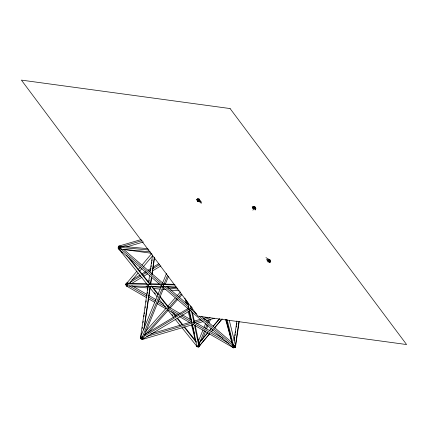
<?xml version="1.0" encoding="UTF-8"?>
<svg xmlns="http://www.w3.org/2000/svg" width="428" height="428" viewBox="0 0 428 428"><rect width="100%" height="100%" fill="white"/><g stroke="black" fill="none" stroke-linecap="round" stroke-linejoin="round"><path stroke-width="0.64" d="M141.738 338.537L140.694 338.441L140.523 337.606L148.222 284.706M148.511 282.726L149.57 275.45M150.051 272.144L152.555 254.949M140.694 338.441L140.983 336.456M141.272 334.471L141.465 333.15M142.139 328.522L142.331 327.201M143.006 322.568L143.198 321.246M143.872 316.618L144.065 315.297M144.257 313.975L144.45 312.649M145.124 308.021L145.317 306.699M145.991 302.072L146.183 300.75M146.858 296.123L147.05 294.796M147.243 293.474L147.435 292.153M147.724 290.168L147.917 288.846M148.109 287.525L148.302 286.204M148.874 282.234L149.163 280.249M150.704 269.672L150.897 268.345M151.089 267.024L151.282 265.702M151.571 263.718L151.763 262.396M151.956 261.075L152.149 259.753M149.447 284.556L149.639 283.234M142.797 336.478L142.604 337.799L140.523 337.606M143.76 329.865L150.11 286.22M150.399 284.235L151.459 276.964M151.844 274.316L154.347 257.126M144.418 327.388L150.383 286.391M150.672 284.406L151.731 277.135M152.117 274.487L154.615 257.298M197.024 200.267L197.212 198.977L199.293 199.17L199.566 200.47M199.293 199.17L199.009 201.096L197.971 201M192.311 324.526L196.928 346.685L199.009 346.873L199.293 344.947L195.221 325.398M233.426 344.765L233.233 346.086L235.314 346.273L235.486 347.108L233.404 346.915M233.998 340.795L236.887 320.957M253.248 208.543L253.44 207.222L255.521 207.414L255.505 209.565M234.56 338.981L234.753 337.66M235.042 335.675L235.234 334.354M235.427 333.032L235.619 331.711M236.293 327.078L236.486 325.756M236.679 324.435L236.871 323.113M235.314 346.273L238.872 321.808M255.142 210.057L255.521 207.414M235.486 347.108L239.241 321.321M150.281 251.857L119.086 249.005L119.086 247.282L119.412 246.079L147.954 248.689M269.089 262.145L269.415 259.796L266.762 259.55M118.112 248.069L118.893 246.154L120.386 247.015L119.605 248.93L118.112 248.069L119.433 248.251M166.487 273.492L140.272 337.601L141.764 338.462L143.032 338.634M163.33 285.107L163.833 283.871M141.764 338.462L167.471 275.589M197.72 201.615L198.223 200.384L199.491 200.555L198.988 201.786M144.29 335.552L163.951 287.472M165.213 284.39L168.488 276.376M198.496 340.982L203.032 329.886M204.038 327.42L205.552 323.723M206.558 321.257L207.066 320.026M198.613 344.583L199.116 343.347M204.525 330.748L198.223 346.161L199.491 346.332L200.245 344.481M205.531 328.281L207.045 324.585M207.799 322.733L209.062 319.652M254.179 209.308L254.681 208.078L255.949 208.249L255.446 209.485M202.011 340.169L205.542 331.54M206.547 329.073L208.061 325.371M209.067 322.905L210.581 319.208M234.346 346.643L233.388 347.729L118.278 248.668L120.22 246.41M127.287 285.824L125.688 284.449L136.933 271.138M138.121 269.677L140.363 267.067M141.978 265.093L151.833 253.376M129.005 283.785L138.105 273.027M139.715 271.052L141.962 268.442M143.145 266.976L152.577 255.773M198.116 344.139L207.976 332.428M209.688 330.389L211.405 328.351M213.117 326.313L219.548 318.673M198.646 343.566L207.65 332.866M209.362 330.833L211.074 328.795M213.219 326.248L219.216 319.117M198.539 345.305L199.394 344.289M196.832 345.669L198.431 347.044L209.576 333.803M211.288 331.764L213 329.726M214.289 328.196L222.004 319.031M198.431 347.044L209.672 333.733M211.389 331.695L213.101 329.662M214.819 327.623L222.1 318.962M233.388 347.729L235.33 345.466M118.278 248.668L119.235 247.587M125.688 284.449L126.645 283.363M252.306 208.099L253.627 206.596L255.511 207.147L255.511 208.869M145.574 331.475L166.348 307.935M167.674 306.432L175.186 297.92M176.957 295.914L180.493 291.907M252.857 210.153L255.511 207.147M168.172 308.069L169.055 307.069M145.242 334.53L177.064 298.471M178.39 296.968L181.044 293.966M148.339 332.743L168.669 309.706M169.996 308.208L177.952 299.193M179.273 297.69L181.927 294.683M148.987 286.632L118.529 248.673L118.198 247.475L119.968 246.405L121.135 248.647M197.501 199.705L198.833 198.902L201.337 202.021M118.529 248.673L120.3 247.609M197.832 200.909L199.159 200.106L198.833 198.902M127.972 282.277L126.255 283.309L126.586 284.513L128.876 283.133M131.979 279.864L139.988 275.038M141.705 274.006L145.713 271.593M147.997 270.212L150.859 268.49M153.149 267.109L158.874 263.664M252.713 207.141L253.858 206.451L254.189 207.655L255.281 209.019M130.021 282.448L140.892 275.9M142.61 274.862L146.611 272.449M148.901 271.074L150.619 270.036M152.336 269.003L159.772 264.525M253.044 208.34L254.189 207.655M128.111 283.903L129.256 283.218M131.685 283.464L141.984 277.264M143.701 276.226L147.708 273.813M152.855 270.715L160.869 265.89M143.803 335.113L188.432 308.23M267.398 260.663L268.538 259.973L269.635 261.337L269.966 262.541L268.87 261.176L268.538 259.973M192.718 309.07L142.364 339.404L141.267 338.04L192.193 307.363M267.725 261.866L268.87 261.176M198.833 344.679L199.159 345.883L197.388 346.948L181.948 327.709M266.772 259.828L268.506 260.829L269.998 259.967L269.998 261.69M231.88 345.166L233.613 346.166L234.608 345.594M192.621 324.221L233.613 347.889L235.106 347.028M197.388 200.122L199.459 199.769L200.261 203.011M199.459 199.769L197.576 200.325L197.897 201.62M118.77 246.137L119.728 247.224L119.728 248.946L118.77 247.86L118.77 246.137L141.219 239.536M252.167 206.895L254.093 206.328L255.051 207.414L255.051 209.137M119.728 247.224L142.176 240.622M252.483 208.169L255.051 207.414M126.784 246.87L143.455 241.964M269.191 262.369L270.442 262L269.94 259.962L268.062 260.518L268.313 261.535M150.795 333.888L191.84 321.813M193.761 321.246L200.818 319.17M203.38 318.416L207.232 317.282M141.491 337.077L142.128 337.799L144.054 337.232M146.622 336.478L201.775 320.256M204.338 319.502L210.111 317.801M141.17 338.436L142.128 339.522L193.435 324.429M196.645 323.488L203.059 321.599M206.264 320.658L214.599 318.202M197.533 337.767L199.459 345.546L196.762 346.081M233.014 346.862L235.705 346.327L229.29 320.39M233.319 345.829L235.4 345.642L235.4 347.365L233.319 347.552L232.966 344.545M127.656 283.299L146.986 283.716M149.65 283.775L159.649 283.989M162.982 284.064L174.308 284.31M160.436 284.599L125.779 283.855L126.281 285.888L176.266 286.969M161.768 284.631L175.1 284.92M198.64 345.53L199.459 345.546M119.086 247.282L148.949 250.011M267.099 260.818L269.089 261M127.795 283.192L129.786 283.373M166.957 286.776L176.914 287.686M146.05 286.097L148.045 286.279M152.026 286.642L161.319 287.493M167.953 288.098L177.909 289.007M133.44 286.664L148.045 288.001M153.352 288.483L159.992 289.093M162.645 289.333L165.962 289.638M170.612 290.061L179.236 290.853M124.238 249.561L151.378 253.264M253.189 207.216L254.681 208.078M199.491 200.555L197.998 199.694L196.73 199.523L198.223 200.384M265.959 257.635L269.998 259.967M127.715 283.304L128.871 283.973M131.754 285.637L146.767 294.304M148.5 295.304L156.006 299.637M158.312 300.97L163.512 303.971M167.551 306.304L180.252 313.638M181.986 314.639L191.803 320.305M194.114 321.637L222.977 338.307M127.378 284.829L126.223 284.165L126.223 285.888L146.429 297.551M129.112 285.829L146.429 295.834M148.741 297.166L155.669 301.162M157.98 302.5L165.486 306.833M167.214 307.834L178.765 314.5M181.071 315.832L192.044 322.166M193.199 322.83L228.996 343.497M148.163 298.551L154.513 302.221M156.825 303.554L166.059 308.888M167.792 309.888L177.031 315.222M179.343 316.554L189.732 322.552M198.496 345.76L199.491 346.332M123.756 249.454L162.629 282.908M163.64 283.775L164.652 284.641M166.669 286.38L188.379 305.062M201.508 316.356L232.805 343.293M119.262 247.496L163.186 285.294M164.7 286.6L188.935 307.448M190.449 308.754L196.511 313.97M199.036 316.142L234.373 346.552M198.587 345.273L199.389 345.958M199.159 200.106L201.663 203.225M198.945 201.08L198.111 200.036L198.431 201.337M128.732 257.324L150.431 284.363M151.683 285.925L158.355 294.245M160.024 296.32L168.787 307.24M172.96 312.44L175.881 316.083M177.55 318.159L182.558 324.403M184.645 327.003L196.329 341.56M126.56 255.409L149.923 284.524M151.175 286.086L158.269 294.924M159.938 297.005L169.119 308.444M171.623 311.563L175.796 316.763M177.048 318.325L182.472 325.082M183.724 326.644L196.238 342.245M198.325 344.845L199.159 345.883M118.198 247.475L119.032 248.513M121.536 251.632L122.371 252.675M154.497 292.709L155.332 293.752M172.024 314.548L172.859 315.591M149.821 287.675L157.333 297.032M159.002 299.113L166.513 308.47M167.765 310.033L173.608 317.314M175.277 319.39L180.284 325.633M226.102 319.529L230.853 336.852M225.572 319.325L231.912 342.421M140.94 336.836L141.267 338.04M227.091 319.646L233.827 346.883M226.278 319.625L232.372 344.273M186.191 300.055L187.154 303.95M188.919 311.081L191.161 320.16M192.284 324.702L194.531 333.776M184.896 298.091L186.341 303.928M187.298 307.823L187.619 309.118M188.101 311.065L190.348 320.144M191.471 324.681L195.318 340.244M191.284 306.496L191.551 307.802M192.504 312.36L194.542 322.134M190.46 305.817L191.273 309.728M191.68 311.686L194.125 323.413M194.531 325.371L199.009 346.873M187.56 301.719L192.044 323.226M269.415 259.796L269.415 261.519M268.506 260.829L268.506 261.973M233.613 346.166L233.613 347.889M142.128 337.799L142.128 339.522M126.806 284.336L126.806 286.059M119.412 246.079L119.412 247.229M197.79 198.806L196.832 199.892L198.431 201.267L199.389 200.181L197.79 198.806M268.934 260.026L267.976 261.112L269.57 262.487L270.528 261.401L268.934 260.026M230.087 108.557L21.4 80.111L197.913 316.105L406.6 344.545L230.087 108.557M142.594 337.537L140.71 336.98L140.71 338.703L142.594 339.254L142.594 337.537"/></g></svg>
